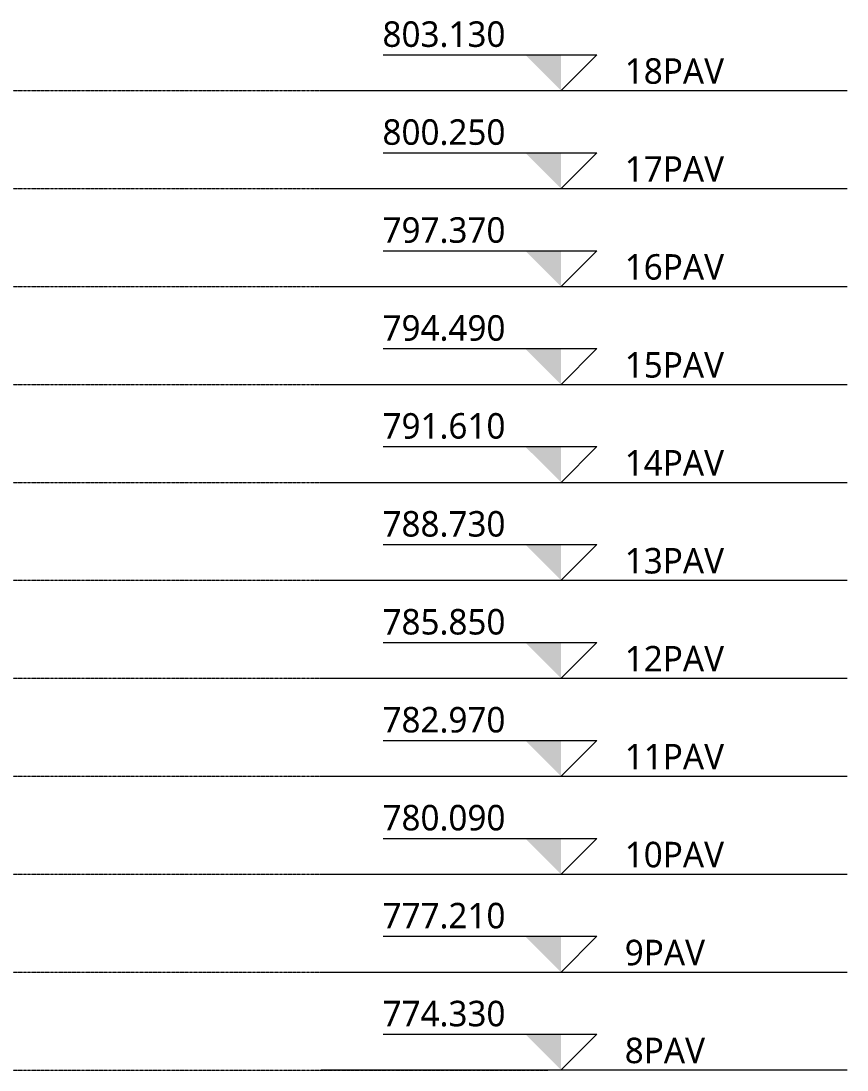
# Model space of a CAD drawing. Header units: centimetres. Extents: x -1475 to 26035, y -1239 to 84208.
# Drawn here: x 15408 to 17836, y 77433 to 80518 of the extents above; entities that cross this region are included whole.
import ezdxf

# ---------------------------------------------------------------- set-up
doc = ezdxf.new("R2010")
doc.units = ezdxf.units.CM
doc.linetypes.add('Centro', pattern=[3.175, 0.635, -0.47625, 1.5875, -0.47625])
doc.layers.add('A-FLOR-LEVL', color=7, linetype='Continuous', lineweight=9)
doc.styles.add('Gadugi_6', font='gadugi.ttf', dxfattribs={"height": 75})

# ---------------------------------------------------------------- blocks, each defined once
blk = doc.blocks.new('Nível - NÍVEL - CORTE ESQUEMÁTICO-903305-CT202 - CORTE ESQ_ DINF')
at = {"layer": 'A-FLOR-LEVL'}
blk.add_hatch(color=256, dxfattribs=at).paths.add_polyline_path([(2311.4, 76962.2), (2311.4, 76857.1), (2206.3, 76962.2)], flags=0)
for p, q in [((1788.5, 76962.2), (2416.4, 76962.2)), ((2311.4, 76857.1), (2416.4, 76962.2)), ((1605.9, 76857.1), (3152.1, 76857.1))]:
    blk.add_line(p, q, dxfattribs=at)

msp = doc.modelspace()

# ---------------------------------------------------------------- linework, layer by layer
at = {"layer": 'A-FLOR-LEVL', "linetype": 'Centro'}
for p, q in [((13159.76, 80313), (16958.36, 80313)), ((13159.76, 80025), (16958.36, 80025)), ((13159.76, 79737), (16958.36, 79737)), ((13159.76, 79449), (16958.36, 79449)), ((13159.76, 79161), (16958.36, 79161)), ((13159.76, 78873), (16958.36, 78873)), ((13159.76, 78585), (16958.36, 78585)), ((13159.76, 78297), (16958.36, 78297)), ((13159.76, 78009), (16958.36, 78009)), ((13159.76, 77721), (16958.36, 77721)), ((13159.76, 77433), (16958.36, 77433))]:
    msp.add_line(p, q, dxfattribs=at)

# ---------------------------------------------------------------- block references
at = {"layer": 'A-FLOR-LEVL'}
for p in [(14683.76, 3456), (14683.76, 3168), (14683.76, 2880), (14683.76, 2592), (14683.76, 2304), (14683.76, 2016), (14683.76, 1728), (14683.76, 1440), (14683.76, 1152), (14683.76, 864), (14683.76, 576)]:
    msp.add_blockref('Nível - NÍVEL - CORTE ESQUEMÁTICO-903305-CT202 - CORTE ESQ_ DINF', p, dxfattribs=at)

# ---------------------------------------------------------------- texts
at = {"layer": 'A-FLOR-LEVL', "char_height": 75, "attachment_point": 1, "style": 'Gadugi_6'}
for s, insert, width in [('803.130', (16470.4, 80516.57), 436.9197), ('18PAV', (17182.52, 80408.05), 372.7847), ('800.250', (16470.4, 80228.57), 436.9197), ('17PAV', (17182.52, 80120.05), 372.7847), ('797.370', (16470.4, 79940.57), 436.9197), ('16PAV', (17182.52, 79832.05), 372.7847), ('794.490', (16470.4, 79652.57), 436.9197), ('15PAV', (17182.52, 79544.05), 372.7847), ('791.610', (16470.4, 79364.57), 436.9197), ('14PAV', (17182.52, 79256.05), 372.7847), ('788.730', (16470.4, 79076.57), 436.9197), ('13PAV', (17182.52, 78968.05), 372.7847), ('785.850', (16470.4, 78788.57), 436.9197), ('12PAV', (17182.52, 78680.05), 372.7847), ('782.970', (16470.4, 78500.57), 436.9197), ('11PAV', (17182.52, 78392.05), 372.7847), ('780.090', (16470.4, 78212.57), 436.9197), ('10PAV', (17182.52, 78104.05), 372.7847), ('777.210', (16470.4, 77924.57), 436.9197), ('9PAV', (17182.52, 77816.05), 304.6412), ('774.330', (16470.4, 77636.57), 436.9197), ('8PAV', (17182.52, 77528.05), 304.6412)]:
    msp.add_mtext(s, dxfattribs=dict(at, insert=insert, width=width))

doc.saveas('drawing.dxf')
